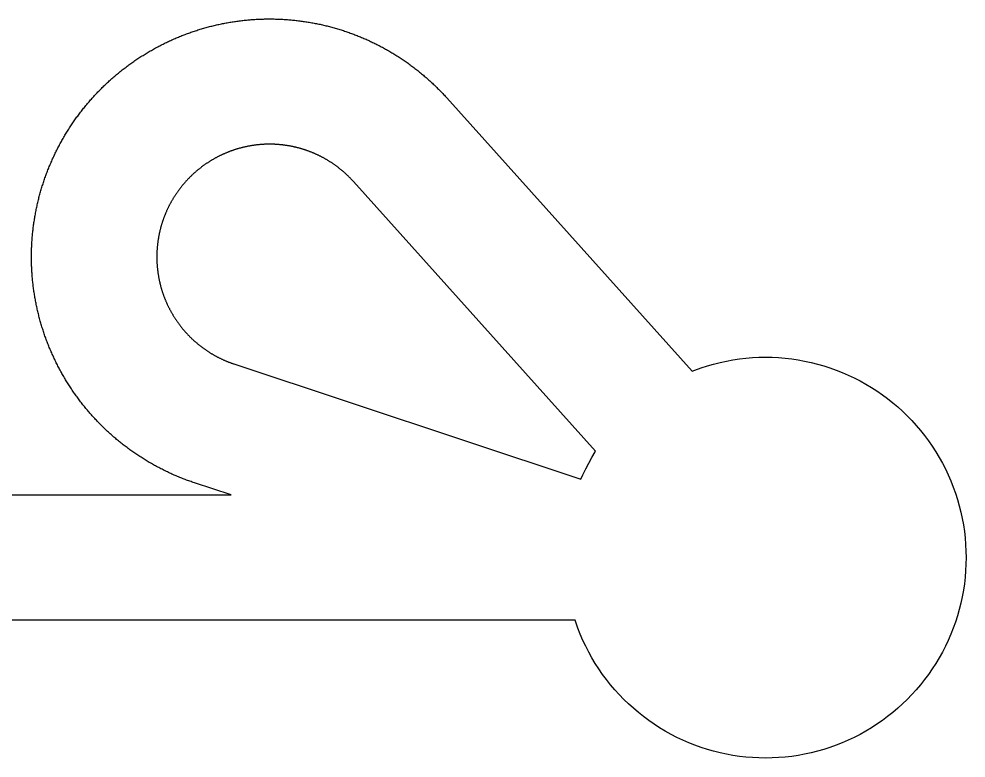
# Model space of a CAD drawing. Header units: millimetres. Extents: x -1.3 to 28.9, y -1.6 to 4.3.
# Drawn here: x 21.38 to 28.94, y -1.6 to 4.3 of the extents above; entities that cross this region are included whole.
import ezdxf

# ---------------------------------------------------------------- set-up
doc = ezdxf.new("R2010")
doc.units = ezdxf.units.MM

msp = doc.modelspace()

# ---------------------------------------------------------------- linework, layer by layer
for points in [[(20.480008, 0.5), (23.072401, 0.5), (22.780508, 0.597058), (22.771338, 0.600133), (22.762183, 0.603255), (22.753045, 0.606423), (22.743923, 0.609638), (22.734817, 0.612899), (22.725728, 0.616207), (22.716656, 0.619561), (22.707602, 0.62296), (22.698564, 0.626406), (22.689545, 0.629898), (22.680543, 0.633436), (22.671559, 0.637019), (22.662594, 0.640649), (22.653647, 0.644323), (22.64472, 0.648044), (22.635811, 0.651809), (22.626921, 0.65562), (22.618051, 0.659477), (22.609201, 0.663378), (22.600371, 0.667324), (22.591561, 0.671315), (22.582771, 0.675351), (22.574002, 0.679432), (22.565254, 0.683557), (22.556527, 0.687727), (22.547821, 0.691941), (22.539137, 0.6962), (22.530475, 0.700502), (22.521834, 0.704849), (22.513216, 0.709239), (22.504621, 0.713673), (22.496048, 0.718151), (22.487498, 0.722673), (22.478971, 0.727238), (22.470468, 0.731846), (22.461988, 0.736498), (22.453531, 0.741193), (22.445099, 0.745931), (22.436691, 0.750711), (22.428308, 0.755534), (22.419949, 0.7604), (22.411615, 0.765309), (22.403306, 0.77026), (22.395023, 0.775253), (22.386765, 0.780288), (22.378532, 0.785365), (22.370326, 0.790484), (22.362146, 0.795644), (22.353992, 0.800847), (22.345865, 0.80609), (22.337765, 0.811375), (22.329691, 0.816701), (22.321645, 0.822068), (22.313626, 0.827477), (22.305635, 0.832925), (22.297672, 0.838415), (22.289737, 0.843945), (22.28183, 0.849515), (22.273951, 0.855125), (22.266101, 0.860776), (22.25828, 0.866466), (22.250488, 0.872196), (22.242726, 0.877965), (22.234993, 0.883774), (22.227289, 0.889623), (22.219615, 0.89551), (22.211972, 0.901437), (22.204359, 0.907402), (22.196776, 0.913406), (22.189224, 0.919449), (22.181702, 0.925529), (22.174212, 0.931649), (22.166753, 0.937806), (22.159325, 0.944001), (22.151929, 0.950233), (22.144565, 0.956504), (22.137233, 0.962811), (22.129933, 0.969156), (22.122666, 0.975538), (22.115431, 0.981957), (22.108229, 0.988413), (22.10106, 0.994905), (22.093923, 1.001434), (22.086821, 1.007999), (22.079752, 1.0146), (22.072716, 1.021237), (22.065714, 1.02791), (22.058747, 1.034618), (22.051813, 1.041361), (22.044914, 1.04814), (22.03805, 1.054954), (22.031221, 1.061803), (22.024426, 1.068686), (22.017666, 1.075604), (22.010942, 1.082556), (22.004254, 1.089542), (21.9976, 1.096562), (21.990983, 1.103617), (21.984402, 1.110704), (21.977857, 1.117825), (21.971348, 1.124979), (21.964876, 1.132167), (21.95844, 1.139387), (21.952042, 1.14664), (21.94568, 1.153925), (21.939355, 1.161243), (21.933068, 1.168592), (21.926818, 1.175974), (21.920606, 1.183387), (21.914432, 1.190832), (21.908296, 1.198308), (21.902198, 1.205816), (21.896138, 1.213354), (21.890116, 1.220923), (21.884134, 1.228522), (21.87819, 1.236152), (21.872284, 1.243812), (21.866418, 1.251502), (21.860592, 1.259222), (21.854804, 1.266972), (21.849056, 1.27475), (21.843348, 1.282558), (21.83768, 1.290395), (21.832051, 1.298261), (21.826463, 1.306155), (21.820915, 1.314077), (21.815407, 1.322028), (21.80994, 1.330007), (21.804513, 1.338013), (21.799128, 1.346047), (21.793783, 1.354108), (21.78848, 1.362196), (21.783217, 1.370311), (21.777996, 1.378453), (21.772817, 1.386621), (21.767679, 1.394816), (21.762583, 1.403036), (21.757529, 1.411283), (21.752517, 1.419555), (21.747547, 1.427852), (21.74262, 1.436175), (21.737734, 1.444522), (21.732892, 1.452895), (21.728092, 1.461292), (21.723335, 1.469713), (21.718621, 1.478158), (21.71395, 1.486628), (21.709322, 1.49512), (21.704737, 1.503637), (21.700196, 1.512176), (21.695698, 1.520739), (21.691244, 1.529324), (21.686834, 1.537932), (21.682467, 1.546563), (21.678145, 1.555215), (21.673867, 1.563889), (21.669632, 1.572585), (21.665443, 1.581303), (21.661297, 1.590041), (21.657196, 1.598801), (21.65314, 1.607581), (21.649129, 1.616382), (21.645162, 1.625203), (21.641241, 1.634044), (21.637364, 1.642906), (21.633533, 1.651786), (21.629746, 1.660686), (21.626006, 1.669606), (21.62231, 1.678544), (21.618661, 1.687501), (21.615056, 1.696476), (21.611498, 1.70547), (21.607985, 1.714481), (21.604519, 1.723511), (21.601098, 1.732558), (21.597723, 1.741622), (21.594395, 1.750703), (21.591113, 1.759801), (21.587877, 1.768916), (21.584688, 1.778047), (21.581545, 1.787194), (21.578449, 1.796357), (21.575399, 1.805536), (21.572397, 1.81473), (21.569441, 1.823939), (21.566532, 1.833163), (21.56367, 1.842402), (21.560855, 1.851655), (21.558087, 1.860923), (21.555367, 1.870204), (21.552693, 1.879499), (21.550067, 1.888808), (21.547489, 1.89813), (21.544958, 1.907465), (21.542474, 1.916813), (21.540038, 1.926173), (21.53765, 1.935545), (21.53531, 1.94493), (21.533017, 1.954326), (21.530772, 1.963734), (21.528576, 1.973153), (21.526427, 1.982584), (21.524326, 1.992025), (21.522273, 2.001476), (21.520269, 2.010938), (21.518312, 2.02041), (21.516404, 2.029892), (21.514544, 2.039384), (21.512732, 2.048884), (21.510969, 2.058394), (21.509255, 2.067913), (21.507588, 2.07744), (21.505971, 2.086976), (21.504401, 2.09652), (21.502881, 2.106072), (21.501409, 2.115631), (21.499986, 2.125198), (21.498611, 2.134772), (21.497285, 2.144352), (21.496008, 2.15394), (21.49478, 2.163533), (21.493601, 2.173133), (21.492471, 2.182739), (21.491389, 2.19235), (21.490356, 2.201967), (21.489373, 2.211589), (21.488438, 2.221215), (21.487553, 2.230847), (21.486716, 2.240482), (21.485929, 2.250122), (21.48519, 2.259766), (21.484501, 2.269413), (21.483861, 2.279064), (21.48327, 2.288718), (21.482728, 2.298375), (21.482235, 2.308034), (21.481791, 2.317696), (21.481397, 2.32736), (21.481052, 2.337026), (21.480756, 2.346693), (21.480509, 2.356362), (21.480312, 2.366032), (21.480163, 2.375703), (21.480064, 2.385374), (21.480014, 2.395046), (21.480014, 2.404718), (21.480062, 2.41439), (21.48016, 2.424062), (21.480307, 2.433732), (21.480504, 2.443402), (21.480749, 2.453071), (21.481044, 2.462739), (21.481388, 2.472405), (21.481781, 2.482069), (21.482224, 2.49173), (21.482715, 2.50139), (21.483256, 2.511047), (21.483846, 2.520701), (21.484485, 2.530352), (21.485173, 2.539999), (21.48591, 2.549643), (21.486696, 2.559283), (21.487532, 2.568919), (21.488416, 2.57855), (21.48935, 2.588177), (21.490332, 2.597799), (21.491363, 2.607416), (21.492444, 2.617027), (21.493573, 2.626633), (21.494751, 2.636233), (21.495978, 2.645827), (21.497254, 2.655414), (21.498578, 2.664995), (21.499952, 2.674569), (21.501374, 2.684136), (21.502844, 2.693696), (21.504364, 2.703247), (21.505932, 2.712792), (21.507548, 2.722327), (21.509213, 2.731855), (21.510927, 2.741374), (21.512689, 2.750884), (21.514499, 2.760385), (21.516358, 2.769877), (21.518265, 2.779359), (21.52022, 2.788831), (21.522224, 2.798293), (21.524275, 2.807745), (21.526375, 2.817187), (21.528523, 2.826617), (21.530718, 2.836037), (21.532962, 2.845445), (21.535253, 2.854841), (21.537593, 2.864226), (21.53998, 2.873599), (21.542414, 2.88296), (21.544897, 2.892308), (21.547427, 2.901643), (21.550004, 2.910965), (21.552629, 2.920274), (21.555301, 2.92957), (21.55802, 2.938851), (21.560787, 2.948119), (21.563601, 2.957373), (21.566462, 2.966612), (21.569369, 2.975837), (21.572324, 2.985046), (21.575326, 2.994241), (21.578374, 3.00342), (21.581469, 3.012583), (21.584611, 3.021731), (21.587799, 3.030862), (21.591034, 3.039977), (21.594315, 3.049076), (21.597642, 3.058157), (21.601015, 3.067222), (21.604435, 3.076269), (21.6079, 3.085299), (21.611412, 3.094311), (21.614969, 3.103305), (21.618572, 3.112281), (21.622221, 3.121238), (21.625915, 3.130177), (21.629655, 3.139097), (21.63344, 3.147997), (21.63727, 3.156878), (21.641146, 3.16574), (21.645066, 3.174582), (21.649032, 3.183403), (21.653042, 3.192205), (21.657097, 3.200986), (21.661197, 3.209746), (21.665341, 3.218485), (21.66953, 3.227203), (21.673763, 3.235899), (21.67804, 3.244574), (21.682362, 3.253227), (21.686727, 3.261858), (21.691136, 3.270466), (21.695589, 3.279052), (21.700086, 3.287615), (21.704626, 3.296156), (21.709209, 3.304672), (21.713836, 3.313166), (21.718506, 3.321636), (21.72322, 3.330082), (21.727976, 3.338503), (21.732774, 3.346901), (21.737616, 3.355274), (21.7425, 3.363622), (21.747427, 3.371945), (21.752395, 3.380244), (21.757406, 3.388516), (21.76246, 3.396763), (21.767554, 3.404984), (21.772691, 3.41318), (21.77787, 3.421349), (21.78309, 3.429491), (21.788351, 3.437607), (21.793653, 3.445696), (21.798997, 3.453757), (21.804382, 3.461792), (21.809807, 3.469799), (21.815273, 3.477778), (21.82078, 3.485729), (21.826327, 3.493653), (21.831915, 3.501547), (21.837542, 3.509414), (21.84321, 3.517251), (21.848917, 3.52506), (21.854664, 3.532839), (21.86045, 3.540589), (21.866276, 3.54831), (21.872141, 3.556001), (21.878045, 3.563662), (21.883988, 3.571292), (21.88997, 3.578892), (21.895991, 3.586462), (21.90205, 3.594001), (21.908147, 3.601509), (21.914282, 3.608986), (21.920456, 3.616432), (21.926667, 3.623846), (21.932915, 3.631228), (21.939202, 3.638579), (21.945525, 3.645897), (21.951886, 3.653183), (21.958284, 3.660437), (21.964719, 3.667658), (21.97119, 3.674846), (21.977698, 3.682001), (21.984242, 3.689123), (21.990823, 3.696211), (21.997439, 3.703266), (22.004091, 3.710287), (22.010779, 3.717274), (22.017502, 3.724227), (22.024261, 3.731146), (22.031055, 3.73803), (22.037883, 3.74488), (22.044747, 3.751694), (22.051645, 3.758474), (22.058578, 3.765218), (22.065544, 3.771928), (22.072545, 3.778601), (22.07958, 3.785239), (22.086648, 3.791841), (22.09375, 3.798406), (22.100885, 3.804936), (22.108054, 3.811429), (22.115255, 3.817886), (22.122489, 3.824306), (22.129756, 3.830689), (22.137055, 3.837034), (22.144386, 3.843343), (22.15175, 3.849614), (22.159145, 3.855848), (22.166572, 3.862044), (22.17403, 3.868202), (22.18152, 3.874322), (22.18904, 3.880404), (22.196592, 3.886447), (22.204174, 3.892452), (22.211786, 3.898418), (22.219429, 3.904346), (22.227102, 3.910234), (22.234805, 3.916084), (22.242537, 3.921894), (22.250299, 3.927664), (22.25809, 3.933395), (22.265911, 3.939086), (22.27376, 3.944738), (22.281638, 3.950349), (22.289544, 3.95592), (22.297478, 3.961451), (22.305441, 3.966942), (22.313431, 3.972391), (22.321449, 3.9778), (22.329495, 3.983168), (22.337568, 3.988496), (22.345667, 3.993782), (22.353794, 3.999026), (22.361947, 4.004229), (22.370127, 4.009391), (22.378332, 4.014511), (22.386564, 4.019589), (22.394821, 4.024625), (22.403104, 4.029619), (22.411413, 4.034571), (22.419746, 4.039481), (22.428104, 4.044348), (22.436487, 4.049172), (22.444894, 4.053954), (22.453326, 4.058692), (22.461781, 4.063388), (22.470261, 4.068041), (22.478764, 4.07265), (22.48729, 4.077216), (22.495839, 4.081739), (22.504412, 4.086218), (22.513007, 4.090653), (22.521624, 4.095045), (22.530264, 4.099393), (22.538926, 4.103696), (22.547609, 4.107956), (22.556315, 4.112171), (22.565041, 4.116342), (22.573789, 4.120468), (22.582557, 4.12455), (22.591346, 4.128587), (22.600156, 4.132579), (22.608986, 4.136527), (22.617835, 4.140429), (22.626705, 4.144286), (22.635594, 4.148098), (22.644502, 4.151865), (22.65343, 4.155587), (22.662376, 4.159262), (22.671341, 4.162893), (22.680324, 4.166477), (22.689325, 4.170016), (22.698345, 4.173509), (22.707381, 4.176956), (22.716436, 4.180357), (22.725507, 4.183712), (22.734596, 4.187021), (22.743701, 4.190283), (22.752823, 4.193499), (22.76196, 4.196668), (22.771114, 4.199791), (22.780284, 4.202868), (22.789469, 4.205897), (22.79867, 4.20888), (22.807886, 4.211816), (22.817116, 4.214705), (22.826361, 4.217546), (22.835621, 4.220341), (22.844894, 4.223089), (22.854181, 4.225789), (22.863482, 4.228442), (22.872797, 4.231048), (22.882124, 4.233606), (22.891465, 4.236117), (22.900818, 4.23858), (22.910183, 4.240996), (22.919561, 4.243363), (22.928951, 4.245683), (22.938352, 4.247956), (22.947765, 4.25018), (22.957189, 4.252356), (22.966623, 4.254485), (22.976069, 4.256565), (22.985525, 4.258597), (22.994991, 4.260581), (23.004468, 4.262517), (23.013954, 4.264405), (23.023449, 4.266244), (23.032954, 4.268035), (23.042468, 4.269777), (23.05199, 4.271471), (23.061521, 4.273117), (23.07106, 4.274714), (23.080608, 4.276262), (23.090163, 4.277762), (23.099725, 4.279213), (23.109295, 4.280615), (23.118872, 4.281969), (23.128455, 4.283274), (23.138045, 4.28453), (23.147642, 4.285737), (23.157244, 4.286896), (23.166852, 4.288005), (23.176466, 4.289066), (23.186085, 4.290078), (23.195709, 4.29104), (23.205337, 4.291954), (23.214971, 4.292819), (23.224608, 4.293634), (23.23425, 4.294401), (23.243895, 4.295118), (23.253544, 4.295787), (23.263196, 4.296406), (23.272851, 4.296976), (23.282509, 4.297497), (23.292169, 4.297968), (23.301832, 4.298391), (23.311497, 4.298764), (23.321164, 4.299089), (23.330832, 4.299363), (23.340501, 4.299589), (23.350171, 4.299766), (23.359842, 4.299893), (23.369514, 4.299971), (23.379186, 4.3), (23.388858, 4.299979), (23.39853, 4.29991), (23.408201, 4.299791), (23.417872, 4.299623), (23.427541, 4.299405), (23.437209, 4.299139), (23.446876, 4.298823), (23.456541, 4.298458), (23.466204, 4.298044), (23.475865, 4.29758), (23.485524, 4.297068), (23.495179, 4.296506), (23.504832, 4.295895), (23.514481, 4.295235), (23.524127, 4.294526), (23.53377, 4.293768), (23.543408, 4.292961), (23.553042, 4.292104), (23.562671, 4.291199), (23.572296, 4.290245), (23.581916, 4.289241), (23.59153, 4.288189), (23.60114, 4.287088), (23.610743, 4.285938), (23.62034, 4.284739), (23.629931, 4.283491), (23.639516, 4.282194), (23.649094, 4.280849), (23.658665, 4.279455), (23.668229, 4.278012), (23.677785, 4.27652), (23.687334, 4.27498), (23.696874, 4.273392), (23.706407, 4.271754), (23.715931, 4.270068), (23.725446, 4.268334), (23.734952, 4.266552), (23.744449, 4.264721), (23.753937, 4.262841), (23.763415, 4.260914), (23.772883, 4.258938), (23.782341, 4.256914), (23.791788, 4.254842), (23.801225, 4.252721), (23.810651, 4.250553), (23.820065, 4.248337), (23.829468, 4.246073), (23.83886, 4.243761), (23.84824, 4.241401), (23.857607, 4.238994), (23.866963, 4.236539), (23.876305, 4.234036), (23.885635, 4.231486), (23.894952, 4.228889), (23.904255, 4.226243), (23.913544, 4.223551), (23.92282, 4.220812), (23.932082, 4.218025), (23.94133, 4.215191), (23.950563, 4.21231), (23.959781, 4.209382), (23.968984, 4.206407), (23.978172, 4.203386), (23.987344, 4.200317), (23.996501, 4.197202), (24.005642, 4.194041), (24.014766, 4.190833), (24.023874, 4.187578), (24.032965, 4.184278), (24.04204, 4.180931), (24.051097, 4.177538), (24.060137, 4.174098), (24.069159, 4.170613), (24.078163, 4.167082), (24.08715, 4.163505), (24.096118, 4.159883), (24.105067, 4.156214), (24.113998, 4.152501), (24.122909, 4.148742), (24.131802, 4.144937), (24.140674, 4.141088), (24.149528, 4.137193), (24.158361, 4.133253), (24.167174, 4.129269), (24.175967, 4.125239), (24.184739, 4.121165), (24.19349, 4.117046), (24.20222, 4.112883), (24.210929, 4.108675), (24.219616, 4.104423), (24.228281, 4.100127), (24.236925, 4.095787), (24.245546, 4.091403), (24.254145, 4.086975), (24.262721, 4.082503), (24.271275, 4.077988), (24.279805, 4.073429), (24.288312, 4.068827), (24.296795, 4.064182), (24.305255, 4.059493), (24.31369, 4.054762), (24.322102, 4.049988), (24.330489, 4.045171), (24.338851, 4.040311), (24.347189, 4.035409), (24.355501, 4.030464), (24.363789, 4.025477), (24.37205, 4.020448), (24.380286, 4.015377), (24.388497, 4.010264), (24.396681, 4.00511), (24.404838, 3.999913), (24.412969, 3.994676), (24.421074, 3.989397), (24.429151, 3.984077), (24.437201, 3.978716), (24.445224, 3.973313), (24.453219, 3.967871), (24.461186, 3.962387), (24.469126, 3.956863), (24.477037, 3.951299), (24.484919, 3.945694), (24.492773, 3.94005), (24.500599, 3.934365), (24.508395, 3.928641), (24.516162, 3.922877), (24.523899, 3.917074), (24.531607, 3.911231), (24.539285, 3.905349), (24.546933, 3.899429), (24.554551, 3.893469), (24.562138, 3.887471), (24.569695, 3.881434), (24.57722, 3.875358), (24.584715, 3.869245), (24.592179, 3.863093), (24.599611, 3.856904), (24.607012, 3.850676), (24.61438, 3.844412), (24.621717, 3.838109), (24.629022, 3.83177), (24.636294, 3.825393), (24.643534, 3.81898), (24.650741, 3.812529), (24.657915, 3.806042), (24.665056, 3.799519), (24.672163, 3.792959), (24.679237, 3.786363), (24.686278, 3.779732), (24.693284, 3.773064), (24.700257, 3.766361), (24.707195, 3.759623), (24.714099, 3.752849), (24.720969, 3.74604), (24.727803, 3.739197), (24.734603, 3.732319), (24.741368, 3.725406), (24.748097, 3.718459), (24.754791, 3.711477), (24.761449, 3.704462), (24.768071, 3.697413), (24.774658, 3.69033), (24.781208, 3.683214), (24.787722, 3.676064), (24.7942, 3.668882), (26.750724, 1.488301), (26.773875, 1.497449), (26.823172, 1.515088), (26.87302, 1.531105), (26.923365, 1.545481), (26.974153, 1.558203), (27.025331, 1.569256), (27.076842, 1.578629), (27.128633, 1.586312), (27.180648, 1.592296), (27.23283, 1.596574), (27.285124, 1.599143), (27.337475, 1.6), (27.389826, 1.599143), (27.44212, 1.596574), (27.494302, 1.592296), (27.546317, 1.586312), (27.598108, 1.578629), (27.64962, 1.569256), (27.700797, 1.558203), (27.751585, 1.545481), (27.80193, 1.531105), (27.851778, 1.515088), (27.901075, 1.497449), (27.949769, 1.478207), (27.997806, 1.457382), (28.045137, 1.434996), (28.09171, 1.411074), (28.137475, 1.385641), (28.182384, 1.358723), (28.226387, 1.330351), (28.269439, 1.300555), (28.311493, 1.269365), (28.352504, 1.236817), (28.392428, 1.202944), (28.431223, 1.167783), (28.468846, 1.131371), (28.505258, 1.093748), (28.540419, 1.054953), (28.574292, 1.015029), (28.60684, 0.974018), (28.63803, 0.931964), (28.667826, 0.888912), (28.696199, 0.844909), (28.723116, 0.8), (28.748549, 0.754235), (28.772471, 0.707662), (28.794857, 0.660331), (28.815682, 0.612293), (28.834924, 0.5636), (28.852563, 0.514303), (28.86858, 0.464455), (28.882956, 0.41411), (28.895678, 0.363322), (28.906731, 0.312145), (28.916104, 0.260633), (28.923787, 0.208842), (28.929771, 0.156827), (28.934049, 0.104645), (28.936618, 0.052351), (28.937475, 0), (28.936618, -0.052351), (28.934049, -0.104645), (28.929771, -0.156827), (28.923787, -0.208842), (28.916104, -0.260633), (28.906731, -0.312145), (28.895678, -0.363322), (28.882956, -0.41411), (28.86858, -0.464455), (28.852563, -0.514303), (28.834924, -0.5636), (28.815682, -0.612293), (28.794857, -0.660331), (28.772471, -0.707662), (28.748549, -0.754235), (28.723116, -0.8), (28.696199, -0.844909), (28.667826, -0.888912), (28.63803, -0.931964), (28.60684, -0.974018), (28.574292, -1.015029), (28.540419, -1.054953), (28.505258, -1.093748), (28.468846, -1.131371), (28.431223, -1.167783), (28.392428, -1.202944), (28.352504, -1.236817), (28.311493, -1.269365), (28.269439, -1.300555), (28.226387, -1.330351), (28.182384, -1.358723), (28.137475, -1.385641), (28.09171, -1.411074), (28.045137, -1.434996), (27.997806, -1.457382), (27.949769, -1.478207), (27.901075, -1.497449), (27.851778, -1.515088), (27.80193, -1.531105), (27.751585, -1.545481), (27.700797, -1.558203), (27.64962, -1.569256), (27.598108, -1.578629), (27.546317, -1.586312), (27.494302, -1.592296), (27.44212, -1.596574), (27.389826, -1.599143), (27.337475, -1.6), (27.285124, -1.599143), (27.23283, -1.596574), (27.180648, -1.592296), (27.128633, -1.586312), (27.076842, -1.578629), (27.025331, -1.569256), (26.974153, -1.558203), (26.923365, -1.545481), (26.87302, -1.531105), (26.823172, -1.515088), (26.773875, -1.497449), (26.725182, -1.478207), (26.677144, -1.457382), (26.629813, -1.434996), (26.58324, -1.411074), (26.537475, -1.385641), (26.492566, -1.358723), (26.448563, -1.330351), (26.405511, -1.300555), (26.363457, -1.269365), (26.322446, -1.236817), (26.282522, -1.202944), (26.243727, -1.167783), (26.206104, -1.131371), (26.169692, -1.093748), (26.134531, -1.054953), (26.100658, -1.015029), (26.06811, -0.974018), (26.03692, -0.931964), (26.007124, -0.888912), (25.978752, -0.844909), (25.951834, -0.8), (25.926401, -0.754235), (25.902479, -0.707662), (25.880093, -0.660331), (25.859268, -0.612293), (25.840026, -0.5636), (25.822387, -0.514303), (25.817791, -0.5), (1.827291, -0.5)], [(25.902479, 0.707662), (25.926401, 0.754235), (25.951834, 0.8), (25.978752, 0.844909), (25.981148, 0.848625), (24.049888, 3.001049), (24.04682, 3.004452), (24.043734, 3.007838), (24.040632, 3.011209), (24.037512, 3.014564), (24.034375, 3.017903), (24.031221, 3.021226), (24.02805, 3.024533), (24.024863, 3.027824), (24.021658, 3.031098), (24.018437, 3.034356), (24.0152, 3.037598), (24.011946, 3.040823), (24.008676, 3.044032), (24.005389, 3.047224), (24.002086, 3.050399), (23.998767, 3.053557), (23.995432, 3.056698), (23.992081, 3.059823), (23.988715, 3.06293), (23.985332, 3.06602), (23.981934, 3.069093), (23.97852, 3.072148), (23.975091, 3.075186), (23.971646, 3.078207), (23.968186, 3.08121), (23.964711, 3.084195), (23.96122, 3.087163), (23.957715, 3.090112), (23.954194, 3.093044), (23.950659, 3.095958), (23.947109, 3.098854), (23.943544, 3.101732), (23.939964, 3.104591), (23.93637, 3.107433), (23.932762, 3.110256), (23.929139, 3.11306), (23.925502, 3.115846), (23.921851, 3.118614), (23.918186, 3.121363), (23.914507, 3.124093), (23.910814, 3.126805), (23.907107, 3.129497), (23.903387, 3.132171), (23.899653, 3.134826), (23.895906, 3.137461), (23.892145, 3.140078), (23.888371, 3.142676), (23.884584, 3.145254), (23.880784, 3.147813), (23.87697, 3.150352), (23.873144, 3.152872), (23.869305, 3.155373), (23.865454, 3.157854), (23.86159, 3.160315), (23.857713, 3.162757), (23.853824, 3.165179), (23.849923, 3.167581), (23.846009, 3.169963), (23.842084, 3.172325), (23.838146, 3.174667), (23.834197, 3.176989), (23.830236, 3.179291), (23.826263, 3.181573), (23.822279, 3.183835), (23.818283, 3.186076), (23.814276, 3.188297), (23.810257, 3.190497), (23.806228, 3.192677), (23.802187, 3.194836), (23.798135, 3.196975), (23.794073, 3.199093), (23.79, 3.201191), (23.785916, 3.203268), (23.781822, 3.205323), (23.777717, 3.207358), (23.773602, 3.209372), (23.769477, 3.211366), (23.765341, 3.213338), (23.761196, 3.215289), (23.757041, 3.217219), (23.752876, 3.219127), (23.748701, 3.221015), (23.744517, 3.222881), (23.740324, 3.224726), (23.736121, 3.226549), (23.731909, 3.228351), (23.727687, 3.230132), (23.723457, 3.231891), (23.719218, 3.233629), (23.71497, 3.235345), (23.710713, 3.237039), (23.706448, 3.238711), (23.702174, 3.240362), (23.697892, 3.241991), (23.693602, 3.243599), (23.689304, 3.245184), (23.684997, 3.246748), (23.680683, 3.248289), (23.676361, 3.249809), (23.672031, 3.251306), (23.667694, 3.252782), (23.663349, 3.254235), (23.658997, 3.255667), (23.654637, 3.257076), (23.650271, 3.258463), (23.645897, 3.259827), (23.641517, 3.26117), (23.63713, 3.26249), (23.632736, 3.263787), (23.628335, 3.265063), (23.623929, 3.266316), (23.619515, 3.267546), (23.615096, 3.268754), (23.610671, 3.269939), (23.606239, 3.271102), (23.601802, 3.272243), (23.597359, 3.27336), (23.59291, 3.274456), (23.588456, 3.275528), (23.583997, 3.276578), (23.579532, 3.277605), (23.575062, 3.278609), (23.570587, 3.279591), (23.566107, 3.280549), (23.561622, 3.281485), (23.557132, 3.282398), (23.552638, 3.283289), (23.548139, 3.284156), (23.543636, 3.285), (23.539129, 3.285822), (23.534618, 3.28662), (23.530103, 3.287396), (23.525583, 3.288149), (23.52106, 3.288878), (23.516534, 3.289585), (23.512003, 3.290268), (23.50747, 3.290928), (23.502933, 3.291566), (23.498393, 3.29218), (23.49385, 3.292771), (23.489303, 3.293339), (23.484755, 3.293884), (23.480203, 3.294405), (23.475649, 3.294904), (23.471092, 3.295379), (23.466533, 3.295831), (23.461971, 3.29626), (23.457408, 3.296666), (23.452842, 3.297048), (23.448275, 3.297407), (23.443706, 3.297743), (23.439135, 3.298056), (23.434563, 3.298345), (23.429989, 3.298611), (23.425414, 3.298854), (23.420838, 3.299073), (23.416261, 3.29927), (23.411682, 3.299442), (23.407103, 3.299592), (23.402524, 3.299718), (23.397943, 3.299821), (23.393363, 3.299901), (23.388781, 3.299957), (23.3842, 3.29999), (23.379619, 3.3), (23.375037, 3.299986), (23.370456, 3.299949), (23.365875, 3.299889), (23.361294, 3.299805), (23.356714, 3.299698), (23.352134, 3.299568), (23.347555, 3.299415), (23.342977, 3.299238), (23.3384, 3.299038), (23.333824, 3.298814), (23.329249, 3.298568), (23.324676, 3.298297), (23.320104, 3.298004), (23.315533, 3.297688), (23.310965, 3.297348), (23.306397, 3.296985), (23.301832, 3.296598), (23.297269, 3.296189), (23.292708, 3.295756), (23.28815, 3.2953), (23.283593, 3.294821), (23.279039, 3.294318), (23.274488, 3.293793), (23.26994, 3.293244), (23.265394, 3.292672), (23.260851, 3.292077), (23.256312, 3.291459), (23.251775, 3.290818), (23.247242, 3.290154), (23.242713, 3.289466), (23.238187, 3.288756), (23.233664, 3.288022), (23.229146, 3.287266), (23.224631, 3.286486), (23.22012, 3.285684), (23.215614, 3.284859), (23.211112, 3.28401), (23.206614, 3.283139), (23.20212, 3.282245), (23.197632, 3.281328), (23.193148, 3.280388), (23.188668, 3.279425), (23.184194, 3.27844), (23.179725, 3.277432), (23.175261, 3.276401), (23.170802, 3.275347), (23.166349, 3.274271), (23.161902, 3.273172), (23.157459, 3.272051), (23.153023, 3.270906), (23.148593, 3.26974), (23.144168, 3.26855), (23.13975, 3.267339), (23.135338, 3.266104), (23.130932, 3.264848), (23.126533, 3.263568), (23.12214, 3.262267), (23.117754, 3.260943), (23.113375, 3.259597), (23.109003, 3.258228), (23.104637, 3.256838), (23.100279, 3.255425), (23.095928, 3.25399), (23.091585, 3.252533), (23.087249, 3.251053), (23.08292, 3.249552), (23.078599, 3.248029), (23.074286, 3.246483), (23.069981, 3.244916), (23.065684, 3.243327), (23.061395, 3.241716), (23.057115, 3.240083), (23.052843, 3.238429), (23.048579, 3.236752), (23.044324, 3.235054), (23.040077, 3.233335), (23.035839, 3.231594), (23.031611, 3.229831), (23.027391, 3.228047), (23.02318, 3.226241), (23.018979, 3.224414), (23.014787, 3.222565), (23.010604, 3.220695), (23.006431, 3.218804), (23.002268, 3.216892), (22.998115, 3.214959), (22.993971, 3.213004), (22.989837, 3.211028), (22.985714, 3.209032), (22.981601, 3.207014), (22.977498, 3.204975), (22.973405, 3.202916), (22.969323, 3.200836), (22.965252, 3.198735), (22.961191, 3.196613), (22.957142, 3.194471), (22.953103, 3.192308), (22.949075, 3.190125), (22.945059, 3.187921), (22.941053, 3.185696), (22.937059, 3.183452), (22.933077, 3.181187), (22.929106, 3.178901), (22.925147, 3.176596), (22.9212, 3.174271), (22.917264, 3.171925), (22.913341, 3.169559), (22.909429, 3.167174), (22.90553, 3.164768), (22.901643, 3.162343), (22.897769, 3.159898), (22.893907, 3.157433), (22.890057, 3.154949), (22.88622, 3.152445), (22.882397, 3.149922), (22.878586, 3.147379), (22.874788, 3.144817), (22.871003, 3.142235), (22.867231, 3.139635), (22.863472, 3.137015), (22.859727, 3.134376), (22.855996, 3.131718), (22.852278, 3.129041), (22.848573, 3.126345), (22.844883, 3.12363), (22.841206, 3.120897), (22.837543, 3.118145), (22.833895, 3.115374), (22.83026, 3.112585), (22.82664, 3.109777), (22.823034, 3.106951), (22.819442, 3.104107), (22.815865, 3.101244), (22.812303, 3.098363), (22.808755, 3.095464), (22.805222, 3.092547), (22.801704, 3.089612), (22.798201, 3.086659), (22.794714, 3.083689), (22.791241, 3.080701), (22.787783, 3.077695), (22.784341, 3.074671), (22.780915, 3.07163), (22.777503, 3.068572), (22.774108, 3.065496), (22.770728, 3.062403), (22.767364, 3.059293), (22.764016, 3.056166), (22.760683, 3.053022), (22.757367, 3.04986), (22.754067, 3.046682), (22.750783, 3.043488), (22.747516, 3.040276), (22.744265, 3.037048), (22.74103, 3.033804), (22.737812, 3.030543), (22.734611, 3.027266), (22.731426, 3.023972), (22.728258, 3.020662), (22.725107, 3.017337), (22.721973, 3.013995), (22.718856, 3.010637), (22.715756, 3.007264), (22.712673, 3.003874), (22.709608, 3.00047), (22.70656, 2.997049), (22.703529, 2.993613), (22.700516, 2.990162), (22.697521, 2.986695), (22.694543, 2.983213), (22.691583, 2.979717), (22.688641, 2.976205), (22.685717, 2.972678), (22.682811, 2.969136), (22.679922, 2.96558), (22.677052, 2.962008), (22.674201, 2.958423), (22.671367, 2.954823), (22.668552, 2.951208), (22.665755, 2.947579), (22.662977, 2.943936), (22.660217, 2.940279), (22.657477, 2.936608), (22.654754, 2.932923), (22.652051, 2.929224), (22.649366, 2.925512), (22.646701, 2.921786), (22.644054, 2.918046), (22.641426, 2.914293), (22.638818, 2.910526), (22.636229, 2.906747), (22.633659, 2.902954), (22.631108, 2.899148), (22.628577, 2.89533), (22.626065, 2.891498), (22.623573, 2.887654), (22.6211, 2.883797), (22.618647, 2.879927), (22.616214, 2.876045), (22.613801, 2.872151), (22.611407, 2.868244), (22.609034, 2.864326), (22.60668, 2.860395), (22.604346, 2.856453), (22.602033, 2.852498), (22.599739, 2.848532), (22.597466, 2.844554), (22.595213, 2.840565), (22.592981, 2.836564), (22.590769, 2.832552), (22.588577, 2.828529), (22.586406, 2.824495), (22.584255, 2.820449), (22.582125, 2.816393), (22.580016, 2.812326), (22.577927, 2.808248), (22.57586, 2.80416), (22.573813, 2.800061), (22.571787, 2.795952), (22.569782, 2.791833), (22.567797, 2.787703), (22.565834, 2.783564), (22.563892, 2.779414), (22.561971, 2.775255), (22.560072, 2.771086), (22.558193, 2.766907), (22.556336, 2.762719), (22.554501, 2.758521), (22.552686, 2.754314), (22.550893, 2.750098), (22.549122, 2.745873), (22.547372, 2.741639), (22.545644, 2.737396), (22.543937, 2.733144), (22.542252, 2.728884), (22.540589, 2.724615), (22.538947, 2.720338), (22.537327, 2.716052), (22.535729, 2.711759), (22.534153, 2.707457), (22.532599, 2.703147), (22.531067, 2.698829), (22.529557, 2.694504), (22.528069, 2.690171), (22.526602, 2.68583), (22.525159, 2.681482), (22.523737, 2.677127), (22.522337, 2.672765), (22.52096, 2.668395), (22.519605, 2.664019), (22.518272, 2.659635), (22.516961, 2.655245), (22.515673, 2.650849), (22.514407, 2.646446), (22.513164, 2.642036), (22.511943, 2.63762), (22.510745, 2.633198), (22.509569, 2.62877), (22.508416, 2.624336), (22.507285, 2.619897), (22.506177, 2.615451), (22.505091, 2.611), (22.504029, 2.606544), (22.502989, 2.602082), (22.501971, 2.597615), (22.500977, 2.593143), (22.500005, 2.588665), (22.499056, 2.584183), (22.49813, 2.579696), (22.497226, 2.575205), (22.496346, 2.570709), (22.495488, 2.566208), (22.494654, 2.561703), (22.493842, 2.557194), (22.493053, 2.552681), (22.492288, 2.548164), (22.491545, 2.543644), (22.490825, 2.539119), (22.490129, 2.534591), (22.489455, 2.530059), (22.488804, 2.525524), (22.488177, 2.520986), (22.487573, 2.516444), (22.486992, 2.5119), (22.486433, 2.507353), (22.485899, 2.502802), (22.485387, 2.49825), (22.484898, 2.493694), (22.484433, 2.489136), (22.483991, 2.484576), (22.483572, 2.480014), (22.483176, 2.47545), (22.482804, 2.470884), (22.482455, 2.466315), (22.482129, 2.461746), (22.481826, 2.457174), (22.481546, 2.452601), (22.48129, 2.448027), (22.481058, 2.443451), (22.480848, 2.438875), (22.480662, 2.434297), (22.480499, 2.429718), (22.480359, 2.425139), (22.480243, 2.420559), (22.48015, 2.415979), (22.48008, 2.411398), (22.480034, 2.406816), (22.480011, 2.402235), (22.480011, 2.397653), (22.480035, 2.393072), (22.480082, 2.388491), (22.480152, 2.38391), (22.480245, 2.379329), (22.480362, 2.374749), (22.480502, 2.37017), (22.480666, 2.365592), (22.480853, 2.361014), (22.481063, 2.356437), (22.481296, 2.351862), (22.481553, 2.347288), (22.481833, 2.342715), (22.482136, 2.338143), (22.482463, 2.333573), (22.482813, 2.329005), (22.483186, 2.324439), (22.483582, 2.319875), (22.484001, 2.315313), (22.484444, 2.310752), (22.48491, 2.306195), (22.485399, 2.30164), (22.485911, 2.297087), (22.486447, 2.292537), (22.487005, 2.287989), (22.487587, 2.283445), (22.488192, 2.278904), (22.48882, 2.274365), (22.489471, 2.269831), (22.490145, 2.265299), (22.490843, 2.260771), (22.491563, 2.256246), (22.492306, 2.251726), (22.493072, 2.247209), (22.493862, 2.242696), (22.494674, 2.238187), (22.495509, 2.233682), (22.496367, 2.229182), (22.497248, 2.224686), (22.498152, 2.220194), (22.499079, 2.215708), (22.500028, 2.211226), (22.501001, 2.206748), (22.501996, 2.202276), (22.503014, 2.197809), (22.504054, 2.193348), (22.505118, 2.188891), (22.506204, 2.18444), (22.507312, 2.179995), (22.508443, 2.175556), (22.509597, 2.171122), (22.510774, 2.166694), (22.511973, 2.162272), (22.513194, 2.157856), (22.514438, 2.153447), (22.515704, 2.149044), (22.516993, 2.144648), (22.518304, 2.140258), (22.519637, 2.135875), (22.520993, 2.131498), (22.522371, 2.127129), (22.523771, 2.122767), (22.525193, 2.118412), (22.526638, 2.114064), (22.528105, 2.109723), (22.529593, 2.105391), (22.531104, 2.101065), (22.532637, 2.096748), (22.534191, 2.092438), (22.535768, 2.088137), (22.537366, 2.083843), (22.538987, 2.079558), (22.540629, 2.075281), (22.542293, 2.071012), (22.543978, 2.066752), (22.545686, 2.0625), (22.547414, 2.058258), (22.549165, 2.054024), (22.550937, 2.049799), (22.55273, 2.045583), (22.554545, 2.041376), (22.556381, 2.037179), (22.558239, 2.032991), (22.560118, 2.028813), (22.562018, 2.024644), (22.563939, 2.020485), (22.565882, 2.016335), (22.567845, 2.012196), (22.56983, 2.008067), (22.571836, 2.003948), (22.573862, 1.999839), (22.57591, 1.99574), (22.577978, 1.991652), (22.580067, 1.987575), (22.582177, 1.983508), (22.584307, 1.979452), (22.586459, 1.975407), (22.58863, 1.971373), (22.590822, 1.96735), (22.593035, 1.963338), (22.595268, 1.959338), (22.597521, 1.955349), (22.599795, 1.951371), (22.602089, 1.947405), (22.604403, 1.943451), (22.606737, 1.939509), (22.609091, 1.935579), (22.611465, 1.93166), (22.613859, 1.927754), (22.616273, 1.92386), (22.618707, 1.919978), (22.62116, 1.916109), (22.623633, 1.912253), (22.626126, 1.908409), (22.628638, 1.904577), (22.63117, 1.900759), (22.633721, 1.896953), (22.636292, 1.893161), (22.638881, 1.889382), (22.64149, 1.885616), (22.644118, 1.881863), (22.646765, 1.878123), (22.649431, 1.874398), (22.652116, 1.870685), (22.65482, 1.866987), (22.657543, 1.863302), (22.660284, 1.859632), (22.663045, 1.855975), (22.665823, 1.852332), (22.66862, 1.848704), (22.671436, 1.84509), (22.67427, 1.84149), (22.677122, 1.837904), (22.679993, 1.834334), (22.682881, 1.830778), (22.685788, 1.827236), (22.688712, 1.82371), (22.691655, 1.820198), (22.694615, 1.816702), (22.697594, 1.81322), (22.700589, 1.809754), (22.703603, 1.806303), (22.706634, 1.802867), (22.709682, 1.799447), (22.712748, 1.796043), (22.715831, 1.792654), (22.718931, 1.789281), (22.722049, 1.785924), (22.725183, 1.782582), (22.728335, 1.779257), (22.731503, 1.775948), (22.734688, 1.772654), (22.73789, 1.769378), (22.741109, 1.766117), (22.744344, 1.762873), (22.747595, 1.759645), (22.750863, 1.756434), (22.754147, 1.75324), (22.757448, 1.750062), (22.760764, 1.746902), (22.764097, 1.743758), (22.767446, 1.740631), (22.77081, 1.737521), (22.77419, 1.734429), (22.777586, 1.731354), (22.780998, 1.728296), (22.784425, 1.725255), (22.787867, 1.722232), (22.791325, 1.719226), (22.794798, 1.716239), (22.798287, 1.713268), (22.80179, 1.710316), (22.805308, 1.707382), (22.808841, 1.704465), (22.81239, 1.701567), (22.815952, 1.698686), (22.81953, 1.695824), (22.823121, 1.69298), (22.826728, 1.690154), (22.830348, 1.687347), (22.833983, 1.684558), (22.837632, 1.681788), (22.841295, 1.679036), (22.844972, 1.676303), (22.848663, 1.673589), (22.852368, 1.670894), (22.856086, 1.668217), (22.859818, 1.66556), (22.863564, 1.662921), (22.867322, 1.660302), (22.871095, 1.657701), (22.87488, 1.65512), (22.878678, 1.652559), (22.88249, 1.650016), (22.886314, 1.647494), (22.890151, 1.64499), (22.894001, 1.642506), (22.897863, 1.640042), (22.901738, 1.637598), (22.905625, 1.635173), (22.909524, 1.632768), (22.913436, 1.630383), (22.91736, 1.628018), (22.921296, 1.625673), (22.925243, 1.623348), (22.929203, 1.621043), (22.933174, 1.618758), (22.937157, 1.616493), (22.941151, 1.614249), (22.945156, 1.612025), (22.949173, 1.609822), (22.953201, 1.607639), (22.95724, 1.605477), (22.96129, 1.603335), (22.965351, 1.601214), (22.969423, 1.599113), (22.973505, 1.597034), (22.977598, 1.594975), (22.981701, 1.592937), (22.985814, 1.590919), (22.989938, 1.588923), (22.994072, 1.586948), (22.998216, 1.584994), (23.002369, 1.583061), (23.006533, 1.581149), (23.010706, 1.579259), (23.014889, 1.57739), (23.019081, 1.575542), (23.023283, 1.573715), (23.027494, 1.57191), (23.031713, 1.570126), (23.035942, 1.568364), (23.04018, 1.566623), (23.044427, 1.564904), (23.048682, 1.563206), (23.052946, 1.561531), (23.057219, 1.559877), (23.0615, 1.558244), (23.065789, 1.556634), (23.070086, 1.555045), (23.074391, 1.553479), (23.078704, 1.551934), (23.083025, 1.550411), (23.087354, 1.54891), (23.09169, 1.547432), (23.096034, 1.545975), (25.864903, 0.625292), (25.880093, 0.660331), (25.902479, 0.707662)]]:
    msp.add_lwpolyline(points)

doc.saveas('drawing.dxf')
